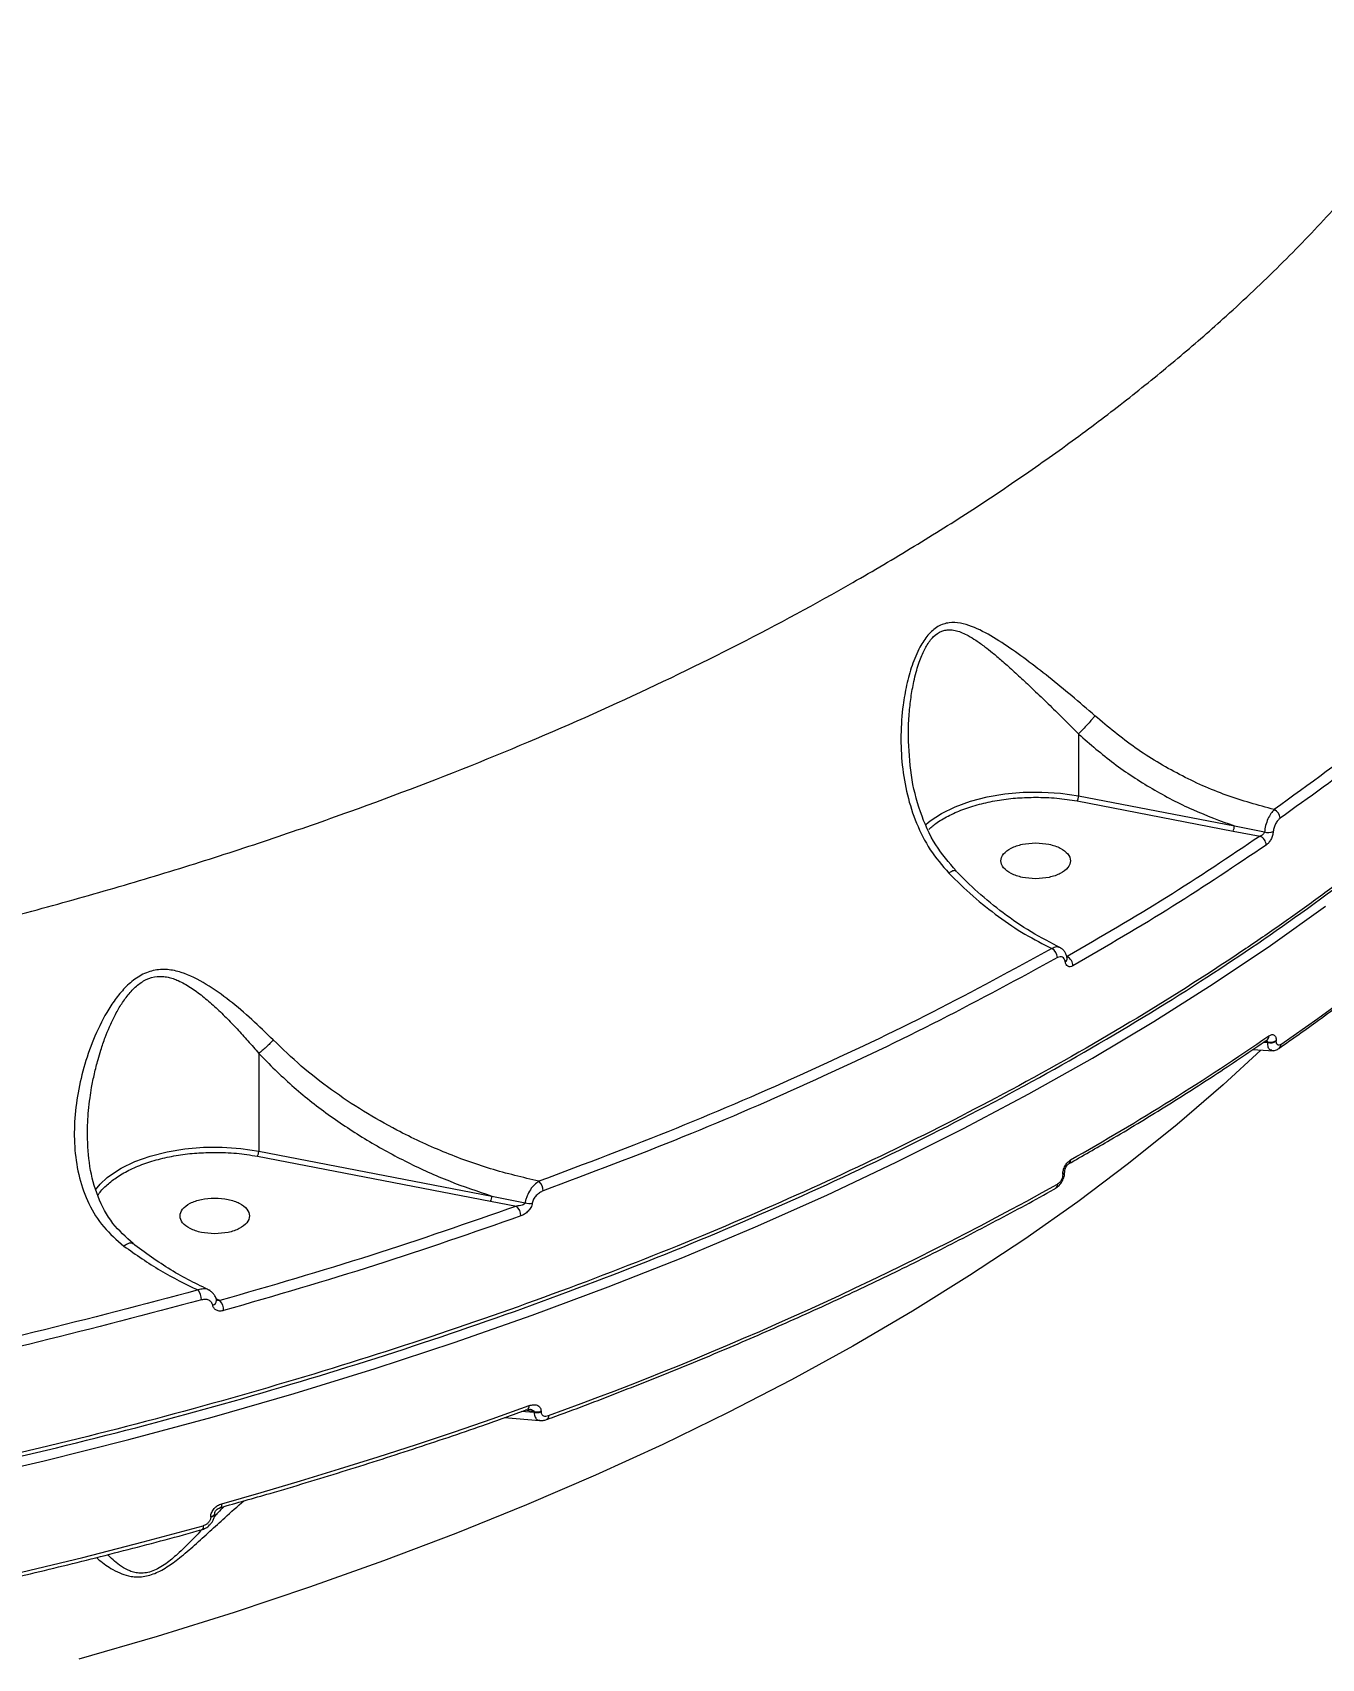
# Model space of a CAD drawing. Header units: millimetres. Extents: x -6332 to 8932, y -6739 to 7096.
# Drawn here: x -1669.8 to -1502.8, y -1270.2 to -1059.4 of the extents above; entities that cross this region are included whole.
import ezdxf

# ---------------------------------------------------------------- set-up
doc = ezdxf.new("R2010")
doc.units = ezdxf.units.MM
for name, color, linetype in [('DIKOM_ОБЪЕКТ', 7, 'Continuous'), ('DIKOM_РАЗМЕР_ЗОНА', 7, 'Continuous'), ('DIKOM_РАЗМЕР_ОБЪЕКТА', 7, 'Continuous')]:
    doc.layers.add(name, color=color, linetype=linetype)
doc.styles.add('style1', font='arial.ttf', dxfattribs={"width": 0.8})
doc.dimstyles.new('1-50', dxfattribs={"dimtxt": 300, "dimasz": 200, "dimexe": 100, "dimexo": 0, "dimgap": 100, "dimtad": 1, "dimtxsty": 'style1', "dimcen": 200, "dimclrd": 7, "dimclre": 7, "dimclrt": 7, "dimadec": 1, "dimazin": 2, "dimtfac": 1, "dimtmove": 0, "dimatfit": 2, "dimfxl": 0, "dimlwd": 25, "dimlwe": 18, "dimarcsym": 0})

# ---------------------------------------------------------------- blocks, each defined once
blk = doc.blocks.new('*D9')
at = {"layer": 'Defpoints', "color": 0, "transparency": 16777216}
for p in [(777.17, 5593.97), (-4228.73, -3389.78), (7301.72, -3389.78)]:
    blk.add_point(p, dxfattribs=at)
at = {"layer": 'DIKOM_РАЗМЕР_ОБЪЕКТА', "color": 7, "lineweight": 18, "transparency": 16777216}
for p, q in [((777.17, 5593.97), (7401.72, 5593.97)), ((-4228.73, -3389.78), (7401.72, -3389.78))]:
    blk.add_line(p, q, dxfattribs=at)
at = {"layer": 'DIKOM_РАЗМЕР_ОБЪЕКТА', "color": 7, "lineweight": 25, "transparency": 16777216}
blk.add_line((7301.72, 5393.97), (7301.72, -3189.78), dxfattribs=at)
at = {"layer": 'DIKOM_РАЗМЕР_ОБЪЕКТА', "color": 7, "transparency": 16777216}
for points in [[(7268.39, 5393.97), (7335.06, 5393.97), (7301.72, 5593.97)], [(7268.39, -3189.78), (7335.06, -3189.78), (7301.72, -3389.78)]]:
    blk.add_solid(points, dxfattribs=at)
at = {"layer": 'DIKOM_РАЗМЕР_ОБЪЕКТА', "color": 7, "transparency": 16777216, "insert": (7048.55, 1153.71), "char_height": 300, "attachment_point": 5, "rotation": 90, "style": 'style1'}
blk.add_mtext('9000', dxfattribs=at)
blk = doc.blocks.new('*D10')
at = {"layer": 'Defpoints', "color": 0, "transparency": 16777216}
for p in [(4034.78, 3636.59), (-4490.85, -1960.46), (4034.78, -5533.39)]:
    blk.add_point(p, dxfattribs=at)
at = {"layer": 'DIKOM_РАЗМЕР_ОБЪЕКТА', "color": 7, "lineweight": 18, "transparency": 16777216}
for p, q in [((4034.78, 3636.59), (4034.78, -5633.39)), ((-4490.85, -1960.46), (-4490.85, -5633.39))]:
    blk.add_line(p, q, dxfattribs=at)
at = {"layer": 'DIKOM_РАЗМЕР_ОБЪЕКТА', "color": 7, "lineweight": 25, "transparency": 16777216}
blk.add_line((-4290.85, -5533.39), (3834.78, -5533.39), dxfattribs=at)
at = {"layer": 'DIKOM_РАЗМЕР_ОБЪЕКТА', "color": 7, "transparency": 16777216}
for points in [[(-4290.85, -5500.05), (-4290.85, -5566.72), (-4490.85, -5533.39)], [(3834.78, -5500.05), (3834.78, -5566.72), (4034.78, -5533.39)]]:
    blk.add_solid(points, dxfattribs=at)
at = {"layer": 'DIKOM_РАЗМЕР_ОБЪЕКТА', "color": 7, "transparency": 16777216, "insert": (308.03, -5280.21), "char_height": 300, "attachment_point": 5, "style": 'style1'}
blk.add_mtext('8500', dxfattribs=at)
blk = doc.blocks.new('*D11')
at = {"layer": 'Defpoints', "color": 0, "transparency": 16777216}
for p in [(1114.35, 7096.35), (-4349.59, -4627.34), (8831.76, -4627.34)]:
    blk.add_point(p, dxfattribs=at)
at = {"layer": 'DIKOM_РАЗМЕР_ЗОНА', "color": 7, "lineweight": 18, "transparency": 16777216}
for p, q in [((1114.35, 7096.35), (8931.76, 7096.35)), ((-4349.59, -4627.34), (8931.76, -4627.34))]:
    blk.add_line(p, q, dxfattribs=at)
at = {"layer": 'DIKOM_РАЗМЕР_ЗОНА', "color": 7, "lineweight": 25, "transparency": 16777216}
blk.add_line((8831.76, 6896.35), (8831.76, -4427.34), dxfattribs=at)
at = {"layer": 'DIKOM_РАЗМЕР_ЗОНА', "color": 7, "transparency": 16777216}
for points in [[(8798.42, 6896.35), (8865.09, 6896.35), (8831.76, 7096.35)], [(8798.42, -4427.34), (8865.09, -4427.34), (8831.76, -4627.34)]]:
    blk.add_solid(points, dxfattribs=at)
at = {"layer": 'DIKOM_РАЗМЕР_ЗОНА', "color": 7, "transparency": 16777216, "insert": (8578.59, 1308.2), "char_height": 300, "attachment_point": 5, "rotation": 90, "style": 'style1'}
blk.add_mtext('11750', dxfattribs=at)
blk = doc.blocks.new('*D12')
at = {"layer": 'Defpoints', "color": 0, "transparency": 16777216}
for p in [(6134.38, 3354.85), (-6332, -2644.93), (6134.38, -6639)]:
    blk.add_point(p, dxfattribs=at)
at = {"layer": 'DIKOM_РАЗМЕР_ЗОНА', "color": 7, "lineweight": 18, "transparency": 16777216}
for p, q in [((6134.38, 3354.85), (6134.38, -6739)), ((-6332, -2644.93), (-6332, -6739))]:
    blk.add_line(p, q, dxfattribs=at)
at = {"layer": 'DIKOM_РАЗМЕР_ЗОНА', "color": 7, "lineweight": 25, "transparency": 16777216}
blk.add_line((-6132, -6639), (5934.38, -6639), dxfattribs=at)
at = {"layer": 'DIKOM_РАЗМЕР_ЗОНА', "color": 7, "transparency": 16777216}
for points in [[(-6132, -6605.67), (-6132, -6672.33), (-6332, -6639)], [(5934.38, -6605.67), (5934.38, -6672.33), (6134.38, -6639)]]:
    blk.add_solid(points, dxfattribs=at)
at = {"layer": 'DIKOM_РАЗМЕР_ЗОНА', "color": 7, "transparency": 16777216, "insert": (-98.81, -6385.83), "char_height": 300, "attachment_point": 5, "style": 'style1'}
blk.add_mtext('12500', dxfattribs=at)

msp = doc.modelspace()

# ---------------------------------------------------------------- linework, layer by layer
at = {"layer": 'DIKOM_ОБЪЕКТ', "color": 7, "linetype": 'Continuous', "lineweight": 15}
for p, q in [((-1556.294, -1150.867), (-1556.298, -1150.66)), ((-1534.259, -1150.378), (-1534.256, -1158.377)), ((-1534.427, -1159.047), (-1514.23, -1162.945)), ((-1534.256, -1158.377), (-1514.054, -1162.275)), ((-1554.054, -1162.103), (-1553.752, -1161.847)), ((-1514.23, -1162.945), (-1510.733, -1163.605)), ((-1514.054, -1162.275), (-1510.159, -1163.074)), ((-1509.759, -1190.372), (-1510.322, -1190.351)), ((-1509.759, -1190.305), (-1510.149, -1190.235)), ((-1509.759, -1190.305), (-1509.759, -1190.372)), ((-1508.628, -1190.124), (-1508.628, -1190.192)), ((-1640.512, -1191.786), (-1640.507, -1204.438)), ((-1511.711, -1191.288), (-1508.94, -1191.431)), ((-1640.682, -1205.109), (-1610.462, -1210.939)), ((-1640.507, -1204.438), (-1610.287, -1210.27)), ((-1536.301, -1207.442), (-1536.301, -1207.49)), ((-1536.04, -1207.143), (-1536.04, -1207.095)), ((-1610.462, -1210.939), (-1607.102, -1211.576)), ((-1610.287, -1210.27), (-1605.974, -1211.148)), ((-1645.536, -1223.823), (-1645.948, -1223.646)), ((-1608.668, -1238.995), (-1604.1, -1239.383)), ((-1604.823, -1238.317), (-1606.487, -1238.214)), ((-1604.823, -1238.229), (-1605.965, -1238.028)), ((-1605.65, -1237.933), (-1605.303, -1237.91)), ((-1604.823, -1238.229), (-1604.823, -1238.317)), ((-1603.924, -1238.162), (-1603.924, -1238.251)), ((-1646.725, -1251.837), (-1646.725, -1251.865)), ((-1646.2, -1251.411), (-1646.2, -1251.384))]:
    msp.add_line(p, q, dxfattribs=at)
at = {"layer": 'DIKOM_ОБЪЕКТ', "color": 7, "linetype": 'Continuous', "lineweight": 15, "flags": 128}
for points in [[(-1553.752, -1161.847), (-1553.498, -1161.646), (-1552.003, -1160.664), (-1550.246, -1159.805), (-1548.264, -1159.089), (-1546.099, -1158.529), (-1543.799, -1158.138), (-1541.413, -1157.925), (-1538.993, -1157.894), (-1536.59, -1158.046), (-1534.256, -1158.377)], [(-1679.414, -1247.153), (-1668.301, -1244.575), (-1657.337, -1241.832), (-1646.532, -1238.926), (-1635.896, -1235.86), (-1625.437, -1232.635), (-1615.164, -1229.257), (-1605.086, -1225.726), (-1595.211, -1222.046), (-1585.547, -1218.22), (-1576.103, -1214.251), (-1566.887, -1210.142), (-1557.906, -1205.897), (-1549.168, -1201.521), (-1540.68, -1197.015), (-1532.45, -1192.385), (-1524.484, -1187.633), (-1516.789, -1182.764), (-1509.372, -1177.783), (-1502.238, -1172.692)], [(-1509.804, -1190.006), (-1509.803, -1190.006), (-1509.704, -1189.915), (-1509.629, -1189.795), (-1509.584, -1189.651), (-1509.568, -1189.49)], [(-1510.639, -1191.364), (-1515.508, -1195.842), (-1521.487, -1200.993), (-1527.769, -1206.047), (-1534.346, -1210.999), (-1541.214, -1215.848), (-1548.366, -1220.585), (-1555.795, -1225.208), (-1563.494, -1229.712), (-1571.456, -1234.094), (-1579.674, -1238.348), (-1588.14, -1242.471), (-1596.847, -1246.459), (-1605.785, -1250.308), (-1614.947, -1254.016), (-1624.325, -1257.577), (-1633.909, -1260.99), (-1643.691, -1264.251), (-1653.661, -1267.356), (-1663.81, -1270.303)], [(-1660.16, -1207.879), (-1659.857, -1207.641), (-1658.346, -1206.659), (-1656.572, -1205.804), (-1654.573, -1205.09), (-1652.393, -1204.537), (-1650.079, -1204.154), (-1647.681, -1203.951), (-1645.251, -1203.93), (-1642.842, -1204.094), (-1640.507, -1204.438)], [(-1661.671, -1209.449), (-1661.071, -1208.725), (-1660.16, -1207.879)], [(-1645.308, -1250.155), (-1640.178, -1248.691), (-1635.087, -1247.189), (-1630.038, -1245.652), (-1625.031, -1244.078), (-1620.068, -1242.469), (-1615.148, -1240.823), (-1610.273, -1239.142), (-1605.445, -1237.427)], [(-1602.958, -1238.718), (-1602.968, -1238.87), (-1602.998, -1239.002), (-1603.047, -1239.11), (-1603.113, -1239.189), (-1603.193, -1239.237), (-1603.197, -1239.238)], [(-1646.725, -1251.837), (-1646.527, -1251.765), (-1646.369, -1251.671), (-1646.26, -1251.559), (-1646.205, -1251.438), (-1646.2, -1251.381)], [(-1646.725, -1251.865), (-1646.527, -1251.793), (-1646.369, -1251.698), (-1646.26, -1251.588), (-1646.205, -1251.466), (-1646.2, -1251.41)], [(-1645.308, -1250.155), (-1645.318, -1250.314), (-1645.345, -1250.449), (-1645.389, -1250.555), (-1645.449, -1250.629), (-1645.521, -1250.667), (-1645.527, -1250.668)], [(-1712.019, -1267.377), (-1703.736, -1265.887), (-1695.515, -1264.309), (-1687.36, -1262.642), (-1679.275, -1260.888), (-1671.262, -1259.047), (-1663.326, -1257.121), (-1655.47, -1255.111), (-1647.697, -1253.015)], [(-1647.697, -1253.015), (-1647.705, -1253.166), (-1647.73, -1253.297), (-1647.77, -1253.402), (-1647.824, -1253.477), (-1647.889, -1253.521), (-1647.906, -1253.526)]]:
    msp.add_lwpolyline(points, dxfattribs=at)
at = {"layer": 'DIKOM_ОБЪЕКТ', "color": 7, "linetype": 'Continuous', "lineweight": 15}
for centre, radius, start, end in [((-1646.727, -988.424), 245.189, 304.45239, 319.01777), ((-1509.45, -1161.361), 1.331, 2.8978, 64.85833), ((-1515.366, -1162.289), 1.312, 330.01777, 0.60763), ((-1509.682, -1161.203), 1.93, 255.71362, 290.20784), ((-1511.26, -1164.825), 1.329, 2.66111, 66.6556), ((-1538.434, -1179.419), 1.434, 2.20457, 59.26987), ((-1536.242, -1179.455), 0.512, 300.42935, 3.80776), ((-1536.386, -1180.475), 1.414, 2.00822, 61.63187), ((-1704.724, -906.21), 343.996, 299.50832, 304.56348), ((-1509.432, -1188.727), 1.611, 258.30314, 299.91323), ((-1509.43, -1188.798), 1.608, 258.21491, 299.90719), ((-1508.622, -1190.644), 0.605, 307.90443, 3.57392), ((-1535.841, -1205.644), 0.555, 303.23391, 6.12534), ((-1536.462, -1207.049), 0.424, 292.19454, 354.21569), ((-1536.465, -1207.094), 0.428, 292.4636, 353.49499), ((-1605.384, -1209.628), 1.743, 0.85324, 46.87839), ((-1757.501, -811.097), 454.691, 289.87004, 299.01188), ((-1537.537, -1208.791), 0.559, 303.32913, 5.95729), ((-1611.598, -1210.284), 1.312, 330.01573, 0.60966), ((-1608.268, -1212.864), 1.737, 0.53606, 47.84971), ((-1605.4, -1209.077), 2.149, 254.52049, 279.15952), ((-1649.987, -1223.733), 2.062, 0.24292, 38.65279), ((-1646.659, -1223.766), 0.689, 285.51379, 358.17551), ((-1647.059, -1225.122), 2.002, 0.00051, 40.48379), ((-1605.951, -1237.508), 0.513, 300.42514, 9.12613), ((-1604.504, -1236.429), 1.828, 259.96355, 288.52602), ((-1604.504, -1236.517), 1.828, 259.96355, 288.52602)]:
    msp.add_arc(centre, radius, start, end, dxfattribs=at)
for points, knots in [([(-1784.67, -1193.159), (-1779.064, -1192.643), (-1767.874, -1191.614), (-1751.314, -1189.586), (-1735.003, -1187.213), (-1718.982, -1184.477), (-1704.645, -1181.659), (-1691.94, -1178.869), (-1680.805, -1176.204), (-1669.896, -1173.369), (-1659.224, -1170.371), (-1648.795, -1167.216), (-1638.618, -1163.909), (-1625.854, -1159.466), (-1610.832, -1153.718), (-1594, -1146.463), (-1578.197, -1138.825), (-1565.512, -1131.962), (-1555.541, -1126.072), (-1547.932, -1121.283), (-1540.672, -1116.409), (-1533.758, -1111.461), (-1527.193, -1106.443), (-1520.973, -1101.364), (-1514.569, -1095.767), (-1508.088, -1089.637), (-1501.65, -1082.959), (-1495.755, -1076.23), (-1490.397, -1069.459), (-1485.57, -1062.657), (-1481.182, -1055.711), (-1477.256, -1048.621), (-1473.813, -1041.396), (-1470.916, -1034.177), (-1468.554, -1026.974), (-1466.71, -1019.801), (-1465.279, -1012.034), (-1464.383, -1004.361), (-1464.349, -999.064), (-1464.334, -996.768)], [0, 0, 0, 0, 0.0316876, 0.0632412, 0.0946609, 0.1259464, 0.1570989, 0.179969, 0.2027207, 0.2253542, 0.2478695, 0.2702666, 0.292546, 0.3147074, 0.3558112, 0.3963925, 0.4364496, 0.4759846, 0.4983431, 0.5205308, 0.5425481, 0.5643943, 0.5860703, 0.6075753, 0.6289101, 0.6558424, 0.6825092, 0.7089083, 0.7350418, 0.7609096, 0.7865101, 0.8133028, 0.8398424, 0.8661292, 0.8921642, 0.9179458, 0.9434753, 0.9755026, 1, 1, 1, 1]), ([(-1845.197, -1263.731), (-1842.719, -1263.72), (-1838.112, -1263.7), (-1831.731, -1263.604), (-1826.412, -1263.488), (-1822.076, -1263.367), (-1818.37, -1263.247), (-1814.919, -1263.121), (-1809.351, -1262.892), (-1801.66, -1262.513), (-1789.319, -1261.754), (-1774.464, -1260.586), (-1756.398, -1258.763), (-1737.729, -1256.426), (-1718.524, -1253.52), (-1699.594, -1250.139), (-1680.113, -1246.116), (-1660.189, -1241.381), (-1639.968, -1235.865), (-1620.357, -1229.792), (-1601.415, -1223.178), (-1583.185, -1216.036), (-1565.734, -1208.391), (-1549.116, -1200.267), (-1533.276, -1191.635), (-1518.683, -1182.746), (-1504.849, -1173.347), (-1492.096, -1163.639), (-1480.167, -1153.374), (-1469.479, -1142.922), (-1460.312, -1132.637), (-1452.529, -1122.582), (-1445.994, -1112.812), (-1440.368, -1102.889), (-1435.471, -1092.428), (-1431.457, -1081.441), (-1429.04, -1072.103), (-1427.72, -1064.942), (-1427.17, -1060.899), (-1426.857, -1058.136), (-1426.757, -1056.995), (-1426.722, -1056.603)], [0, 0, 0, 0, 0.0116195, 0.0216066, 0.0299329, 0.036585, 0.0419699, 0.0473478, 0.0528105, 0.0681635, 0.0835731, 0.1110886, 0.1386044, 0.1698723, 0.2011395, 0.2324249, 0.2637672, 0.2995065, 0.3352412, 0.3709769, 0.4067129, 0.4424538, 0.4782715, 0.514022, 0.5497608, 0.5862742, 0.6198443, 0.6569869, 0.6927998, 0.7285698, 0.7643179, 0.7955999, 0.8268832, 0.8581668, 0.8894735, 0.9245864, 0.9596304, 0.9750065, 0.9898539, 0.99652, 1, 1, 1, 1]), ([(-1426.695, -1056.306), (-1426.878, -1058.297), (-1427.298, -1062.856), (-1428.586, -1069.991), (-1430.464, -1077.725), (-1432.926, -1085.497), (-1435.964, -1093.295), (-1440.088, -1102.165), (-1445.62, -1112.081), (-1452.937, -1122.984), (-1461.491, -1133.813), (-1471.303, -1144.527), (-1479.918, -1152.731), (-1486.584, -1158.55), (-1490.806, -1162.08), (-1495.175, -1165.58), (-1499.692, -1169.05), (-1504.356, -1172.487), (-1509.166, -1175.891), (-1517.04, -1181.238), (-1528.416, -1188.403), (-1543.422, -1196.868), (-1558.922, -1204.742), (-1574.799, -1212.034), (-1591.527, -1218.964), (-1609.079, -1225.5), (-1627.427, -1231.616), (-1646.537, -1237.28), (-1666.372, -1242.463), (-1686.891, -1247.136), (-1708.047, -1251.271), (-1729.791, -1254.843), (-1752.067, -1257.823), (-1774.817, -1260.191), (-1797.978, -1261.908), (-1821.483, -1263.012), (-1837.27, -1263.171), (-1845.196, -1263.25)], [0, 0, 0, 0, 0.0181344, 0.0415319, 0.0651684, 0.0890445, 0.1131597, 0.1375138, 0.1720101, 0.2069752, 0.2424096, 0.2783127, 0.3146844, 0.3272049, 0.3397742, 0.3523914, 0.3650571, 0.3777714, 0.3905348, 0.4033458, 0.438823, 0.4746659, 0.5075693, 0.5407756, 0.5742843, 0.6080955, 0.6422099, 0.6766268, 0.7113463, 0.7463687, 0.7816935, 0.8173212, 0.8532515, 0.8894846, 0.9260203, 0.9628588, 1, 1, 1, 1]), ([(-1462.359, -1118.645), (-1465.594, -1122.294), (-1472.054, -1129.582), (-1483.231, -1140.123), (-1495.361, -1150.376), (-1504.373, -1156.894), (-1508.885, -1160.156)], [0, 0, 0, 0, 0.2505361, 0.5002748, 0.7498425, 1, 1, 1, 1]), ([(-1461.495, -1119.689), (-1464.001, -1122.541), (-1469.043, -1128.281), (-1477.572, -1136.718), (-1486.89, -1145.065), (-1497.013, -1153.305), (-1504.403, -1158.62), (-1508.121, -1161.294)], [0, 0, 0, 0, 0.1950709, 0.3926012, 0.592602, 0.7950682, 1, 1, 1, 1]), ([(-1532.131, -1148.011), (-1533.135, -1147.138), (-1535.141, -1145.393), (-1538.116, -1142.975), (-1541.029, -1140.724), (-1543.878, -1138.691), (-1546.696, -1136.966), (-1549.075, -1135.981), (-1551.037, -1135.86), (-1552.511, -1136.342), (-1553.813, -1137.491), (-1554.952, -1139.242), (-1555.871, -1141.454), (-1556.569, -1144.002), (-1557.098, -1147.026), (-1557.349, -1150.516), (-1557.176, -1154.43), (-1556.526, -1158.274), (-1555.336, -1161.965), (-1553.608, -1165.447), (-1551.916, -1167.423), (-1551.072, -1168.408)], [0, 0, 0, 0, 0.0615408, 0.1230278, 0.1845857, 0.2470172, 0.3097882, 0.3734963, 0.4059214, 0.4386809, 0.4714133, 0.5037357, 0.5464773, 0.588775, 0.630641, 0.6926195, 0.75446, 0.816278, 0.8774384, 0.9388582, 1, 1, 1, 1]), ([(-1556.298, -1150.66), (-1556.303, -1150.502), (-1556.329, -1149.529), (-1556.222, -1147.845), (-1555.989, -1145.629), (-1555.671, -1143.833), (-1555.325, -1142.397), (-1555.01, -1141.342), (-1554.68, -1140.429), (-1554.338, -1139.645), (-1553.848, -1138.718), (-1553.113, -1137.702), (-1552.192, -1137.076), (-1551.417, -1136.872), (-1550.773, -1136.848), (-1550.068, -1136.969), (-1549.313, -1137.234), (-1548.474, -1137.647), (-1547.499, -1138.247), (-1546.456, -1138.999), (-1545.352, -1139.875), (-1544.151, -1140.89), (-1542.765, -1142.124), (-1541.293, -1143.482), (-1540.292, -1144.432), (-1539.812, -1144.888)], [0, 0, 0, 0, 0.0138771, 0.0857982, 0.1484735, 0.2105947, 0.2471927, 0.2801314, 0.3094776, 0.3353043, 0.3589368, 0.4084242, 0.4578142, 0.4818505, 0.507443, 0.5394448, 0.5724708, 0.6064594, 0.6517949, 0.7050391, 0.7496743, 0.8036474, 0.8693754, 0.937357, 1, 1, 1, 1]), ([(-1539.812, -1144.888), (-1539.19, -1145.486), (-1537.967, -1146.66), (-1536.105, -1148.49), (-1534.869, -1149.737), (-1534.252, -1150.358)], [0, 0, 0, 0, 0.3422419, 0.6721307, 1, 1, 1, 1]), ([(-1532.131, -1148.011), (-1532.221, -1148.124), (-1532.398, -1148.348), (-1532.813, -1148.838), (-1533.332, -1149.418), (-1533.863, -1149.977), (-1534.137, -1150.245), (-1534.252, -1150.358)], [0, 0, 0, 0, 0.1623903, 0.3207745, 0.6059312, 0.833947, 1, 1, 1, 1]), ([(-1508.885, -1160.156), (-1510.97, -1159.597), (-1515.149, -1158.476), (-1521.213, -1155.726), (-1526.997, -1152.307), (-1530.422, -1149.442), (-1532.131, -1148.011)], [0, 0, 0, 0, 0.249033, 0.4988759, 0.7498545, 1, 1, 1, 1]), ([(-1550.12, -1168.108), (-1551.05, -1167.025), (-1553.018, -1164.733), (-1554.875, -1160.453), (-1556.096, -1155.695), (-1556.239, -1152.356), (-1556.312, -1150.669)], [0, 0, 0, 0, 0.2259308, 0.4778665, 0.7361986, 1, 1, 1, 1]), ([(-1534.252, -1150.358), (-1534.254, -1150.361), (-1534.259, -1150.366), (-1534.259, -1150.374), (-1534.259, -1150.378)], [0, 0, 0, 0, 0.4405132, 1, 1, 1, 1]), ([(-1534.259, -1150.378), (-1532.757, -1151.678), (-1529.755, -1154.275), (-1524.748, -1157.529), (-1519.51, -1160.29), (-1515.869, -1161.615), (-1514.054, -1162.275)], [0, 0, 0, 0, 0.2509061, 0.5012564, 0.7515561, 1, 1, 1, 1]), ([(-1508.269, -1191.113), (-1506.559, -1189.909), (-1502.696, -1187.189), (-1496.955, -1182.851), (-1491, -1178.12), (-1485.289, -1173.305), (-1479.818, -1168.412), (-1474.591, -1163.444), (-1469.622, -1158.4), (-1465.346, -1153.808), (-1462.843, -1150.87), (-1461.813, -1149.66)], [0, 0, 0, 0, 0.0933836, 0.2109267, 0.3285184, 0.4461685, 0.5638777, 0.6816551, 0.7995145, 0.9174621, 1, 1, 1, 1]), ([(-1553.677, -1162.736), (-1553.329, -1162.437), (-1552.554, -1161.771), (-1550.969, -1160.87), (-1549.036, -1160.04), (-1546.864, -1159.38), (-1544.55, -1158.91), (-1542.18, -1158.624), (-1540.588, -1158.588), (-1539.806, -1158.57)], [0, 0, 0, 0, 0.1205262, 0.2684911, 0.4183177, 0.5681356, 0.7161174, 0.8605568, 1, 1, 1, 1]), ([(-1539.806, -1158.57), (-1538.89, -1158.59), (-1537.057, -1158.63), (-1535.304, -1158.908), (-1534.427, -1159.047)], [0, 0, 0, 0, 0.5000025, 1, 1, 1, 1]), ([(-1534.427, -1159.047), (-1534.414, -1159.025), (-1534.387, -1158.983), (-1534.349, -1158.895), (-1534.318, -1158.801), (-1534.287, -1158.676), (-1534.261, -1158.526), (-1534.257, -1158.424), (-1534.256, -1158.377)], [0, 0, 0, 0, 0.1534518, 0.2991973, 0.4371103, 0.566736, 0.799396, 1, 1, 1, 1]), ([(-1508.885, -1160.156), (-1509.031, -1160.313), (-1509.326, -1160.629), (-1509.721, -1161.372), (-1510.032, -1162.228), (-1510.116, -1162.791), (-1510.159, -1163.074)], [0, 0, 0, 0, 0.247223, 0.4960647, 0.7473679, 1, 1, 1, 1]), ([(-1508.121, -1161.294), (-1508.227, -1161.384), (-1508.441, -1161.563), (-1508.722, -1161.997), (-1508.938, -1162.505), (-1508.99, -1162.845), (-1509.016, -1163.014)], [0, 0, 0, 0, 0.250181, 0.4998963, 0.7498927, 1, 1, 1, 1]), ([(-1510.159, -1163.074), (-1510.165, -1163.101), (-1510.177, -1163.158), (-1510.236, -1163.272), (-1510.351, -1163.407), (-1510.53, -1163.535), (-1510.664, -1163.581), (-1510.733, -1163.605)], [0, 0, 0, 0, 0.1091028, 0.2215677, 0.4623739, 0.7247243, 1, 1, 1, 1]), ([(-1509.016, -1163.014), (-1509.042, -1163.187), (-1509.095, -1163.532), (-1509.316, -1164.048), (-1509.603, -1164.49), (-1509.822, -1164.672), (-1509.932, -1164.763)], [0, 0, 0, 0, 0.2494485, 0.4996127, 0.7497013, 1, 1, 1, 1]), ([(-1539.804, -1169.128), (-1540.393, -1169.094), (-1541.571, -1169.025), (-1543.068, -1168.489), (-1544.07, -1167.723), (-1544.421, -1166.813), (-1544.07, -1165.9), (-1543.069, -1165.136), (-1541.572, -1164.598), (-1540.394, -1164.528), (-1539.805, -1164.493)], [0, 0, 0, 0, 0.1249969, 0.2500091, 0.3750103, 0.4999817, 0.6250095, 0.7499875, 0.8750021, 1, 1, 1, 1]), ([(-1539.805, -1164.493), (-1539.216, -1164.527), (-1538.038, -1164.597), (-1536.54, -1165.132), (-1535.539, -1165.898), (-1535.187, -1166.809), (-1535.538, -1167.72), (-1536.539, -1168.487), (-1538.037, -1169.023), (-1539.215, -1169.093), (-1539.804, -1169.128)], [0, 0, 0, 0, 0.1250043, 0.2500022, 0.3750017, 0.5000073, 0.6250008, 0.7500078, 0.8749938, 1, 1, 1, 1]), ([(-1510.733, -1163.605), (-1514.719, -1166.285), (-1522.69, -1171.644), (-1531.372, -1176.702), (-1535.714, -1179.231)], [0, 0, 0, 0, 0.5000046, 1, 1, 1, 1]), ([(-1509.932, -1164.763), (-1513.903, -1167.434), (-1521.893, -1172.806), (-1530.595, -1177.876), (-1534.972, -1180.426)], [0, 0, 0, 0, 0.4970756, 1, 1, 1, 1]), ([(-1550.167, -1168.139), (-1550.179, -1168.123), (-1550.219, -1168.067), (-1550.392, -1168.078), (-1550.679, -1168.174), (-1550.941, -1168.33), (-1551.072, -1168.408)], [0, 0, 0, 0, 0.1241177, 0.4067413, 0.7025909, 1, 1, 1, 1]), ([(-1551.072, -1168.408), (-1550.036, -1169.422), (-1547.958, -1171.455), (-1544.634, -1174.083), (-1541.207, -1176.397), (-1538.87, -1177.59), (-1537.701, -1178.186)], [0, 0, 0, 0, 0.2484088, 0.4981227, 0.7491097, 1, 1, 1, 1]), ([(-1536.518, -1178.121), (-1537.82, -1177.455), (-1540.353, -1176.162), (-1543.965, -1173.664), (-1547.262, -1170.993), (-1549.266, -1169.007), (-1550.233, -1168.049)], [0, 0, 0, 0, 0.2737932, 0.5325209, 0.7743499, 1, 1, 1, 1]), ([(-1537.701, -1178.186), (-1542.795, -1180.958), (-1552.968, -1186.494), (-1569.286, -1194.243), (-1586.268, -1201.603), (-1598.212, -1206.103), (-1604.193, -1208.356)], [0, 0, 0, 0, 0.2503515, 0.5000018, 0.7496491, 1, 1, 1, 1]), ([(-1536.67, -1178.061), (-1536.817, -1178.013), (-1537.125, -1177.913), (-1537.504, -1178.093), (-1537.701, -1178.186)], [0, 0, 0, 0, 0.479295, 1, 1, 1, 1]), ([(-1535.731, -1179.421), (-1535.761, -1179.272), (-1535.823, -1178.969), (-1536.033, -1178.579), (-1536.312, -1178.254), (-1536.544, -1178.12), (-1536.66, -1178.053)], [0, 0, 0, 0, 0.2429376, 0.4932124, 0.7460479, 1, 1, 1, 1]), ([(-1537.001, -1179.364), (-1542.006, -1182.089), (-1552.076, -1187.572), (-1568.322, -1195.306), (-1585.437, -1202.741), (-1597.549, -1207.306), (-1603.641, -1209.602)], [0, 0, 0, 0, 0.2455096, 0.4940122, 0.7455097, 1, 1, 1, 1]), ([(-1535.982, -1179.897), (-1536.014, -1179.765), (-1536.079, -1179.501), (-1536.321, -1179.279), (-1536.638, -1179.208), (-1536.88, -1179.312), (-1537.001, -1179.364)], [0, 0, 0, 0, 0.2499357, 0.4998717, 0.7496565, 1, 1, 1, 1]), ([(-1534.972, -1180.426), (-1535.092, -1180.478), (-1535.331, -1180.582), (-1535.645, -1180.514), (-1535.887, -1180.292), (-1535.951, -1180.029), (-1535.982, -1179.897)], [0, 0, 0, 0, 0.2503303, 0.4999759, 0.7499587, 1, 1, 1, 1]), ([(-1638.622, -1190.037), (-1639.539, -1189.14), (-1641.385, -1187.336), (-1644.271, -1184.892), (-1647.283, -1182.728), (-1649.986, -1181.347), (-1652.336, -1180.834), (-1654.188, -1180.937), (-1655.974, -1181.668), (-1657.531, -1182.887), (-1658.846, -1184.376), (-1660.333, -1186.552), (-1661.805, -1189.481), (-1663.11, -1193.139), (-1663.995, -1196.868), (-1664.447, -1200.616), (-1664.416, -1204.33), (-1663.84, -1207.93), (-1662.617, -1211.307), (-1660.738, -1214.376), (-1658.904, -1215.962), (-1657.986, -1216.756)], [0, 0, 0, 0, 0.0614731, 0.1237136, 0.1865172, 0.2501499, 0.2824434, 0.3151069, 0.3478468, 0.3803947, 0.4126254, 0.4444705, 0.5076574, 0.5698122, 0.631568, 0.6935141, 0.7547532, 0.8160781, 0.8772195, 0.9385421, 1, 1, 1, 1]), ([(-1662.704, -1202.33), (-1662.702, -1201.785), (-1662.697, -1200.74), (-1662.573, -1199.139), (-1662.399, -1197.639), (-1662.147, -1196.046), (-1661.813, -1194.389), (-1661.405, -1192.772), (-1660.936, -1191.199), (-1660.446, -1189.783), (-1659.844, -1188.293), (-1659.179, -1186.881), (-1658.391, -1185.482), (-1657.476, -1184.171), (-1656.394, -1183.012), (-1655.114, -1182.132), (-1653.923, -1181.799), (-1652.971, -1181.789), (-1652.28, -1181.887), (-1651.595, -1182.075), (-1650.604, -1182.462), (-1649.314, -1183.198), (-1647.755, -1184.343), (-1646.741, -1185.244), (-1646.223, -1185.705)], [0, 0, 0, 0, 0.0494141, 0.0947319, 0.1446464, 0.1850304, 0.23918, 0.2955609, 0.3336545, 0.3852267, 0.4287891, 0.4764356, 0.5240054, 0.5718302, 0.6194304, 0.6671096, 0.7147758, 0.7379561, 0.7625625, 0.7853887, 0.810087, 0.8702495, 0.9336393, 1, 1, 1, 1]), ([(-1646.223, -1185.705), (-1645.73, -1186.17), (-1644.745, -1187.099), (-1643.312, -1188.6), (-1641.896, -1190.152), (-1640.972, -1191.235), (-1640.509, -1191.777)], [0, 0, 0, 0, 0.250432, 0.5002712, 0.749787, 1, 1, 1, 1]), ([(-1638.622, -1190.037), (-1638.764, -1190.186), (-1639.053, -1190.491), (-1639.552, -1190.966), (-1640.057, -1191.416), (-1640.36, -1191.658), (-1640.509, -1191.777)], [0, 0, 0, 0, 0.245273, 0.4997922, 0.7545292, 1, 1, 1, 1]), ([(-1604.193, -1208.356), (-1606.286, -1207.856), (-1610.462, -1206.86), (-1616.632, -1204.606), (-1622.138, -1202.054), (-1626.964, -1199.314), (-1631.113, -1196.533), (-1635.055, -1193.472), (-1637.433, -1191.182), (-1638.622, -1190.037)], [0, 0, 0, 0, 0.1666528, 0.3325142, 0.499559, 0.6250246, 0.749784, 0.8748662, 1, 1, 1, 1]), ([(-1535.556, -1206.099), (-1533.744, -1205.067), (-1529.492, -1202.646), (-1523.049, -1198.72), (-1516.248, -1194.395), (-1511.929, -1191.451), (-1509.805, -1190.003)], [0, 0, 0, 0, 0.1999891, 0.4695376, 0.7391953, 1, 1, 1, 1]), ([(-1509.863, -1190.097), (-1509.845, -1190.112), (-1509.805, -1190.144), (-1509.767, -1190.216), (-1509.761, -1190.276), (-1509.759, -1190.305)], [0, 0, 0, 0, 0.3008702, 0.663197, 1, 1, 1, 1]), ([(-1509.217, -1191.366), (-1509.291, -1191.361), (-1509.476, -1191.349), (-1509.686, -1191.003), (-1509.735, -1190.583), (-1509.759, -1190.372)], [0, 0, 0, 0, 0.2520114, 0.6249207, 1, 1, 1, 1]), ([(-1509.568, -1189.49), (-1509.448, -1189.425), (-1509.207, -1189.295), (-1508.947, -1189.357), (-1508.787, -1189.502), (-1508.698, -1189.667), (-1508.639, -1189.872), (-1508.632, -1190.04), (-1508.628, -1190.124)], [0, 0, 0, 0, 0.2500788, 0.4992568, 0.6248222, 0.7496845, 0.8750784, 1, 1, 1, 1]), ([(-1508.019, -1190.606), (-1508.097, -1190.649), (-1508.253, -1190.735), (-1508.423, -1190.697), (-1508.526, -1190.6), (-1508.584, -1190.492), (-1508.621, -1190.356), (-1508.626, -1190.247), (-1508.628, -1190.192)], [0, 0, 0, 0, 0.2500852, 0.4991406, 0.6248953, 0.7494043, 0.874911, 1, 1, 1, 1]), ([(-1640.509, -1191.777), (-1640.51, -1191.778), (-1640.511, -1191.779), (-1640.512, -1191.782), (-1640.512, -1191.784), (-1640.512, -1191.786)], [0, 0, 0, 0, 0.2453894, 0.4780436, 1, 1, 1, 1]), ([(-1640.512, -1191.786), (-1639.108, -1193.195), (-1636.29, -1196.02), (-1631.541, -1199.751), (-1626.517, -1203.082), (-1621.255, -1205.957), (-1615.837, -1208.41), (-1612.134, -1209.651), (-1610.287, -1210.27)], [0, 0, 0, 0, 0.1663957, 0.3337686, 0.5008544, 0.6673291, 0.834092, 1, 1, 1, 1]), ([(-1509.228, -1191.398), (-1509.148, -1191.401), (-1508.988, -1191.406), (-1508.736, -1191.357), (-1508.484, -1191.268), (-1508.328, -1191.17), (-1508.251, -1191.121)], [0, 0, 0, 0, 0.2519844, 0.5031954, 0.7531091, 1, 1, 1, 1]), ([(-1656.79, -1216.413), (-1657.719, -1215.589), (-1659.646, -1213.878), (-1661.441, -1210.4), (-1662.539, -1206.496), (-1662.658, -1203.714), (-1662.717, -1202.332)], [0, 0, 0, 0, 0.2376696, 0.4933089, 0.7483454, 1, 1, 1, 1]), ([(-1661.352, -1210.217), (-1661.322, -1210.16), (-1661.087, -1209.715), (-1660.321, -1208.919), (-1659.036, -1207.861), (-1657.382, -1206.9), (-1655.442, -1206.074), (-1653.273, -1205.412), (-1650.958, -1204.942), (-1648.589, -1204.656), (-1646.996, -1204.62), (-1646.214, -1204.602)], [0, 0, 0, 0, 0.0174187, 0.1351847, 0.257184, 0.382175, 0.5087006, 0.6352435, 0.7602339, 0.8822269, 1, 1, 1, 1]), ([(-1646.214, -1204.602), (-1645.27, -1204.623), (-1643.383, -1204.666), (-1641.582, -1204.961), (-1640.682, -1205.109)], [0, 0, 0, 0, 0.4999843, 1, 1, 1, 1]), ([(-1640.682, -1205.109), (-1640.659, -1205.071), (-1640.613, -1204.994), (-1640.555, -1204.815), (-1640.514, -1204.618), (-1640.509, -1204.498), (-1640.507, -1204.438)], [0, 0, 0, 0, 0.2498395, 0.5002021, 0.7492919, 1, 1, 1, 1]), ([(-1536.301, -1207.442), (-1536.286, -1207.265), (-1536.255, -1206.91), (-1536.02, -1206.353), (-1535.686, -1205.867), (-1535.421, -1205.679), (-1535.289, -1205.584)], [0, 0, 0, 0, 0.2503778, 0.5001569, 0.749945, 1, 1, 1, 1]), ([(-1537.229, -1209.257), (-1537.069, -1209.145), (-1536.752, -1208.922), (-1536.361, -1208.361), (-1536.091, -1207.73), (-1536.057, -1207.338), (-1536.04, -1207.143)], [0, 0, 0, 0, 0.2547694, 0.5060795, 0.7544149, 1, 1, 1, 1]), ([(-1536.301, -1207.49), (-1536.312, -1207.609), (-1536.333, -1207.846), (-1536.489, -1208.219), (-1536.713, -1208.545), (-1536.891, -1208.67), (-1536.98, -1208.733)], [0, 0, 0, 0, 0.2505329, 0.5000223, 0.7501812, 1, 1, 1, 1]), ([(-1536.04, -1207.096), (-1536.032, -1206.996), (-1536.016, -1206.797), (-1535.895, -1206.498), (-1535.728, -1206.247), (-1535.6, -1206.154), (-1535.536, -1206.108)], [0, 0, 0, 0, 0.2583657, 0.5106403, 0.757838, 1, 1, 1, 1]), ([(-1604.193, -1208.356), (-1604.387, -1208.49), (-1604.782, -1208.76), (-1605.333, -1209.43), (-1605.698, -1210.116), (-1605.9, -1210.707), (-1605.949, -1211.001), (-1605.974, -1211.148)], [0, 0, 0, 0, 0.2374566, 0.4815304, 0.7356237, 0.8673012, 1, 1, 1, 1]), ([(-1603.641, -1209.602), (-1603.799, -1209.672), (-1604.116, -1209.813), (-1604.556, -1210.183), (-1604.849, -1210.582), (-1605.006, -1210.934), (-1605.041, -1211.111), (-1605.058, -1211.199)], [0, 0, 0, 0, 0.2490196, 0.4991321, 0.748964, 0.8755665, 1, 1, 1, 1]), ([(-1603.199, -1239.233), (-1602.989, -1239.158), (-1599.806, -1238.021), (-1593.798, -1235.712), (-1585.192, -1232.297), (-1576.771, -1228.753), (-1568.521, -1225.098), (-1560.454, -1221.331), (-1552.568, -1217.457), (-1544.901, -1213.466), (-1539.791, -1210.728), (-1537.298, -1209.294), (-1537.231, -1209.255)], [0, 0, 0, 0, 0.0086925, 0.1318708, 0.2551582, 0.3785418, 0.5020118, 0.6255542, 0.7491653, 0.8728358, 0.996561, 1, 1, 1, 1]), ([(-1646.212, -1215.16), (-1646.801, -1215.126), (-1647.979, -1215.057), (-1649.477, -1214.522), (-1650.478, -1213.756), (-1650.829, -1212.845), (-1650.478, -1211.934), (-1649.477, -1211.167), (-1647.98, -1210.63), (-1646.802, -1210.56), (-1646.213, -1210.525)], [0, 0, 0, 0, 0.1249962, 0.2499884, 0.374992, 0.4999935, 0.6249899, 0.7499964, 0.8750012, 1, 1, 1, 1]), ([(-1646.213, -1210.525), (-1645.624, -1210.56), (-1644.446, -1210.629), (-1642.948, -1211.164), (-1641.947, -1211.93), (-1641.595, -1212.841), (-1641.946, -1213.752), (-1642.947, -1214.519), (-1644.445, -1215.056), (-1645.623, -1215.126), (-1646.212, -1215.16)], [0, 0, 0, 0, 0.1249964, 0.2499888, 0.3749926, 0.4999943, 0.6249873, 0.749994, 0.875001, 1, 1, 1, 1]), ([(-1607.102, -1211.576), (-1613.348, -1213.751), (-1625.838, -1218.101), (-1638.97, -1221.915), (-1645.536, -1223.823)], [0, 0, 0, 0, 0.5000038, 1, 1, 1, 1]), ([(-1605.974, -1211.148), (-1605.988, -1211.178), (-1606.02, -1211.242), (-1606.157, -1211.354), (-1606.51, -1211.517), (-1606.857, -1211.552), (-1607.102, -1211.576)], [0, 0, 0, 0, 0.0855167, 0.1846875, 0.4250945, 1, 1, 1, 1]), ([(-1605.058, -1211.199), (-1605.076, -1211.289), (-1605.112, -1211.471), (-1605.276, -1211.835), (-1605.58, -1212.246), (-1606.036, -1212.631), (-1606.366, -1212.775), (-1606.531, -1212.848)], [0, 0, 0, 0, 0.1234144, 0.2503335, 0.5000638, 0.7500191, 1, 1, 1, 1]), ([(-1606.531, -1212.848), (-1612.761, -1215.017), (-1625.281, -1219.375), (-1638.444, -1223.201), (-1645.057, -1225.122)], [0, 0, 0, 0, 0.4975594, 1, 1, 1, 1]), ([(-1656.832, -1216.456), (-1656.859, -1216.43), (-1656.944, -1216.349), (-1657.191, -1216.353), (-1657.552, -1216.465), (-1657.842, -1216.659), (-1657.986, -1216.756)], [0, 0, 0, 0, 0.135875, 0.4164505, 0.7086848, 1, 1, 1, 1]), ([(-1657.986, -1216.756), (-1656.416, -1217.861), (-1653.266, -1220.077), (-1650.01, -1221.654), (-1648.377, -1222.445)], [0, 0, 0, 0, 0.4985604, 1, 1, 1, 1]), ([(-1646.805, -1222.53), (-1648.517, -1221.69), (-1651.934, -1220.013), (-1655.238, -1217.597), (-1656.888, -1216.391)], [0, 0, 0, 0, 0.5008166, 1, 1, 1, 1]), ([(-1648.377, -1222.445), (-1655.414, -1224.311), (-1669.477, -1228.04), (-1691.284, -1232.887), (-1706.196, -1235.601), (-1713.659, -1236.958)], [0, 0, 0, 0, 0.3335118, 0.6664874, 1, 1, 1, 1]), ([(-1647.042, -1222.426), (-1647.045, -1222.424), (-1647.207, -1222.296), (-1647.673, -1222.253), (-1648.143, -1222.381), (-1648.377, -1222.445)], [0, 0, 0, 0, 0.0101656, 0.5064945, 1, 1, 1, 1]), ([(-1645.97, -1223.788), (-1646.015, -1223.63), (-1646.103, -1223.315), (-1646.365, -1222.926), (-1646.683, -1222.615), (-1646.933, -1222.482), (-1647.057, -1222.416)], [0, 0, 0, 0, 0.2587856, 0.5135323, 0.7603229, 1, 1, 1, 1]), ([(-1647.925, -1223.724), (-1654.918, -1225.579), (-1668.959, -1229.303), (-1690.811, -1234.167), (-1705.821, -1236.899), (-1713.355, -1238.271)], [0, 0, 0, 0, 0.3306596, 0.663993, 1, 1, 1, 1]), ([(-1646.475, -1224.43), (-1646.524, -1224.287), (-1646.623, -1224.002), (-1646.982, -1223.744), (-1647.427, -1223.631), (-1647.759, -1223.693), (-1647.925, -1223.724)], [0, 0, 0, 0, 0.2496425, 0.4996215, 0.7496547, 1, 1, 1, 1]), ([(-1645.057, -1225.122), (-1645.219, -1225.154), (-1645.544, -1225.216), (-1645.98, -1225.104), (-1646.33, -1224.851), (-1646.426, -1224.57), (-1646.475, -1224.43)], [0, 0, 0, 0, 0.2503394, 0.5003592, 0.7502341, 1, 1, 1, 1]), ([(-1645.536, -1223.823), (-1645.625, -1223.819), (-1645.793, -1223.812), (-1645.947, -1223.756), (-1646.019, -1223.729)], [0, 0, 0, 0, 0.5318185, 1, 1, 1, 1]), ([(-1645.531, -1250.652), (-1643.36, -1250.042), (-1638.029, -1248.544), (-1629.689, -1246.014), (-1620.5, -1243.078), (-1612.494, -1240.386), (-1607.618, -1238.625), (-1605.697, -1237.932)], [0, 0, 0, 0, 0.1582283, 0.3884887, 0.6190969, 0.8500145, 1, 1, 1, 1]), ([(-1605.445, -1237.427), (-1605.264, -1237.377), (-1604.904, -1237.278), (-1604.489, -1237.344), (-1604.216, -1237.493), (-1604.055, -1237.665), (-1603.944, -1237.886), (-1603.93, -1238.071), (-1603.924, -1238.162)], [0, 0, 0, 0, 0.2495401, 0.4992594, 0.6271319, 0.7497492, 0.8761282, 1, 1, 1, 1]), ([(-1605.381, -1237.901), (-1605.365, -1237.901), (-1605.235, -1237.908), (-1605.053, -1237.976), (-1604.889, -1238.08), (-1604.831, -1238.165), (-1604.826, -1238.208), (-1604.823, -1238.229)], [0, 0, 0, 0, 0.064722, 0.5319956, 0.7971595, 0.903449, 1, 1, 1, 1]), ([(-1604.823, -1238.317), (-1604.812, -1238.435), (-1604.791, -1238.668), (-1604.69, -1238.951), (-1604.545, -1239.161), (-1604.355, -1239.323), (-1604.187, -1239.33), (-1604.095, -1239.333)], [0, 0, 0, 0, 0.1981204, 0.3943741, 0.5867713, 0.773267, 1, 1, 1, 1]), ([(-1604.118, -1239.362), (-1603.968, -1239.368), (-1603.673, -1239.381), (-1603.352, -1239.284), (-1603.194, -1239.237)], [0, 0, 0, 0, 0.5057966, 1, 1, 1, 1]), ([(-1603.924, -1238.251), (-1603.919, -1238.309), (-1603.911, -1238.427), (-1603.842, -1238.569), (-1603.741, -1238.68), (-1603.567, -1238.775), (-1603.302, -1238.816), (-1603.072, -1238.751), (-1602.958, -1238.718)], [0, 0, 0, 0, 0.1241927, 0.2499643, 0.3725905, 0.5004115, 0.7502474, 1, 1, 1, 1]), ([(-1661.545, -1257.114), (-1661.484, -1257.173), (-1661.193, -1257.451), (-1660.57, -1257.936), (-1659.65, -1258.568), (-1658.62, -1259.118), (-1657.588, -1259.484), (-1656.684, -1259.636), (-1655.651, -1259.667), (-1654.486, -1259.426), (-1653.29, -1258.885), (-1652.43, -1258.382), (-1651.583, -1257.801), (-1650.363, -1256.867), (-1648.759, -1255.48), (-1646.833, -1253.715), (-1644.711, -1251.757), (-1643.264, -1250.494), (-1642.441, -1249.775)], [0, 0, 0, 0, 0.019379, 0.0927425, 0.1602198, 0.2367993, 0.3020558, 0.3395622, 0.3737907, 0.4451941, 0.4797397, 0.5168114, 0.5505393, 0.5876087, 0.6781721, 0.775477, 0.8722582, 1, 1, 1, 1]), ([(-1647.909, -1253.527), (-1647.735, -1253.465), (-1647.36, -1253.331), (-1646.926, -1252.988), (-1646.607, -1252.615), (-1646.394, -1252.26), (-1646.24, -1251.869), (-1646.219, -1251.608), (-1646.209, -1251.483)], [0, 0, 0, 0, 0.1993283, 0.4305121, 0.561394, 0.7036946, 0.8585456, 1, 1, 1, 1]), ([(-1646.725, -1251.865), (-1646.729, -1251.926), (-1646.736, -1252.048), (-1646.799, -1252.236), (-1646.894, -1252.417), (-1647.061, -1252.638), (-1647.329, -1252.876), (-1647.574, -1252.968), (-1647.697, -1253.015)], [0, 0, 0, 0, 0.1250204, 0.251058, 0.3753409, 0.5011955, 0.7505273, 1, 1, 1, 1]), ([(-1646.725, -1251.837), (-1646.719, -1251.748), (-1646.708, -1251.57), (-1646.617, -1251.296), (-1646.48, -1251.031), (-1646.237, -1250.707), (-1645.844, -1250.359), (-1645.487, -1250.223), (-1645.308, -1250.155)], [0, 0, 0, 0, 0.1252329, 0.2510358, 0.3750878, 0.5012044, 0.7504468, 1, 1, 1, 1]), ([(-1644.99, -1250.499), (-1645.264, -1250.78), (-1645.68, -1251.207), (-1646.107, -1251.657), (-1646.252, -1251.81)], [0, 0, 0, 0, 0.6587379, 1, 1, 1, 1]), ([(-1646.2, -1251.382), (-1646.191, -1251.314), (-1646.171, -1251.17), (-1646.018, -1250.961), (-1645.786, -1250.769), (-1645.59, -1250.694), (-1645.487, -1250.654)], [0, 0, 0, 0, 0.2055044, 0.4373924, 0.7048672, 1, 1, 1, 1]), ([(-1712.178, -1267.858), (-1710.472, -1267.564), (-1705.419, -1266.696), (-1697.098, -1265.108), (-1687.206, -1263.102), (-1677.387, -1260.951), (-1667.642, -1258.67), (-1658.003, -1256.242), (-1651.423, -1254.52), (-1648.095, -1253.575), (-1647.907, -1253.522)], [0, 0, 0, 0, 0.076914, 0.2279313, 0.3795677, 0.5317414, 0.6843773, 0.8374139, 0.9908001, 1, 1, 1, 1]), ([(-1647.875, -1253.512), (-1648.323, -1253.983), (-1649.332, -1255.042), (-1650.638, -1256.339), (-1651.769, -1257.332), (-1652.556, -1257.949), (-1653.381, -1258.488), (-1654.241, -1258.903), (-1654.942, -1259.096), (-1655.486, -1259.16), (-1655.994, -1259.165), (-1656.593, -1259.078), (-1657.432, -1258.808), (-1658.324, -1258.309), (-1659.201, -1257.618), (-1659.776, -1257.09), (-1660.035, -1256.794), (-1660.077, -1256.746)], [0, 0, 0, 0, 0.1099904, 0.2476407, 0.2999036, 0.3519436, 0.4071183, 0.4571674, 0.5086362, 0.5352124, 0.5628037, 0.6122426, 0.6682704, 0.7730101, 0.8766112, 0.980118, 1, 1, 1, 1])]:
    msp.add_open_spline(points, degree=3, knots=knots, dxfattribs=at)

# ---------------------------------------------------------------- dimensions: what is measured, and where the dimension line sits
at = {"layer": 'DIKOM_РАЗМЕР_ЗОНА'}
dim = msp.add_linear_dim(base=(8831.757, -4627.344), p1=(1114.346, 7096.351), p2=(-4349.589, -4627.344), angle=90, text='11750', dimstyle='1-50', dxfattribs=at)
dim.commit()
dim.dimension.update_dxf_attribs({"geometry": '*D11', "text_midpoint": (8831.757, 1308.196), "dimtype": 160})
dim = msp.add_linear_dim(base=(6134.379, -6639), p1=(-6332, -2644.933), p2=(6134.379, 3354.853), text='12500', dimstyle='1-50', dxfattribs=at)
dim.commit()
dim.dimension.update_dxf_attribs({"geometry": '*D12', "text_midpoint": (-98.81, -6639), "dimtype": 160})
at = {"layer": 'DIKOM_РАЗМЕР_ОБЪЕКТА'}
dim = msp.add_linear_dim(base=(7301.722, -3389.779), p1=(777.17, 5593.968), p2=(-4228.728, -3389.779), angle=90, text='9000', dimstyle='1-50', dxfattribs=at)
dim.commit()
dim.dimension.update_dxf_attribs({"geometry": '*D9', "text_midpoint": (7301.722, 1153.714), "dimtype": 160})
dim = msp.add_linear_dim(base=(4034.777, -5533.386), p1=(-4490.848, -1960.464), p2=(4034.777, 3636.587), text='8500', dimstyle='1-50', dxfattribs=at)
dim.commit()
dim.dimension.update_dxf_attribs({"geometry": '*D10', "text_midpoint": (308.034, -5533.386), "dimtype": 160})

doc.saveas('drawing.dxf')
